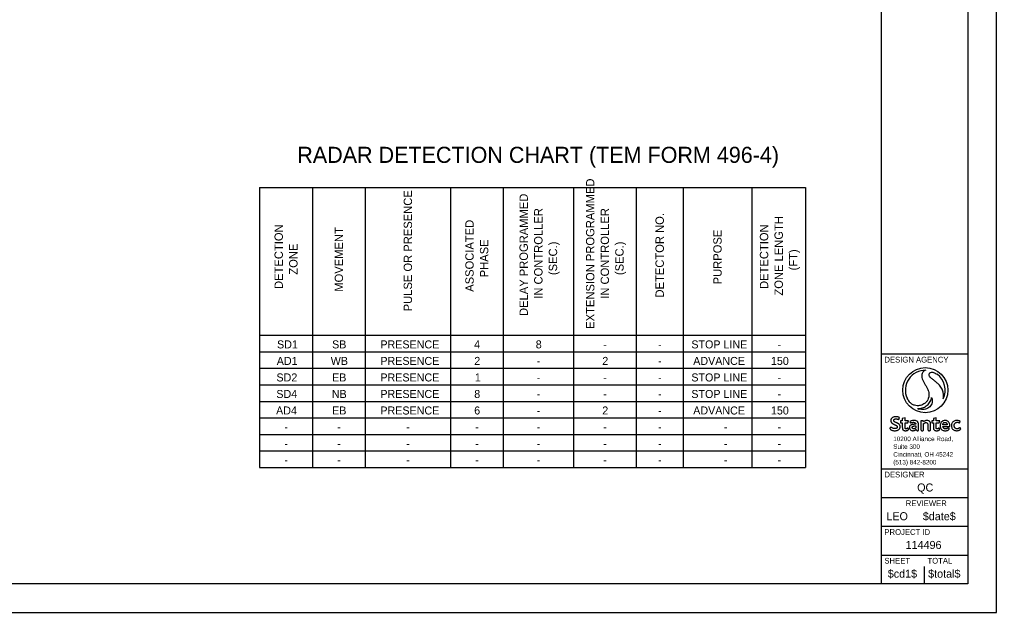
# Model space of a CAD drawing. Extents: x 0 to 680, y 0 to 440.
# Drawn here: x 340 to 680, y 0 to 206.4 of the extents above; entities that cross this region are included whole.
import ezdxf

# ---------------------------------------------------------------- set-up
doc = ezdxf.new("R2010")
doc.units = 0
for name, color, linetype in [('SG_P_Text', 7, 'Continuous'), ('SH_Border', 7, 'Continuous'), ('SH_Cut_Line', 7, 'Continuous'), ('SH_Data', 7, 'Continuous'), ('SH_Text', 7, 'Continuous')]:
    doc.layers.add(name, color=color, linetype=linetype)

msp = doc.modelspace()

# ---------------------------------------------------------------- linework, layer by layer
at = {"layer": 'SG_P_Text'}
for p, q in [((423.54, 147.93), (613.54, 147.93)), ((423.54, 147.93), (423.54, 50.48)), ((441.94, 147.93), (441.94, 50.48)), ((460.34, 147.93), (460.34, 50.48)), ((489.94, 147.93), (489.94, 50.48)), ((508.34, 147.93), (508.34, 50.48)), ((532.77, 147.93), (532.77, 50.48)), ((554.62, 147.93), (554.62, 50.48)), ((570.96, 147.93), (570.96, 50.48)), ((594.86, 147.93), (594.86, 50.48)), ((613.54, 147.93), (613.54, 50.48)), ((423.54, 96.47), (613.54, 96.47)), ((423.54, 90.72), (613.54, 90.72)), ((423.54, 84.98), (613.54, 84.98)), ((423.54, 79.23), (613.54, 79.23)), ((423.54, 73.48), (613.54, 73.48)), ((423.54, 67.73), (613.54, 67.73)), ((423.54, 61.98), (613.54, 61.98)), ((423.54, 56.23), (613.54, 56.23)), ((423.54, 50.48), (613.54, 50.48))]:
    msp.add_line(p, q, dxfattribs=at)
at = {"layer": 'SH_Border'}
for p, q in [((640, 10), (640, 430)), ((640, 90), (670, 90)), ((640, 50), (670, 50)), ((640, 40), (670, 40)), ((640, 30), (670, 30)), ((640, 20), (670, 20))]:
    msp.add_line(p, q, dxfattribs=at)
msp.add_lwpolyline([(30, 430), (670, 430), (670, 10), (30, 10)], close=True, dxfattribs=at)
at = {"layer": 'SH_Cut_Line'}
msp.add_lwpolyline([(0, 0), (680, 0), (680, 440), (0, 440)], close=True, dxfattribs=at)
at = {"layer": 'SH_Data'}
for p, q in [((655, 70), (655, 70)), ((655, 10), (655, 16)), ((647.5, 13.5), (647.5, 13.5))]:
    msp.add_line(p, q, dxfattribs=at)
at = {"layer": 'SH_Text'}
for p, q in [((646.04, 67.16), (646.28, 67.84)), ((647.23, 66.72), (646.62, 66.72)), ((646.62, 66.72), (646.62, 66.06)), ((646.62, 66.06), (647.24, 66.06)), ((648.19, 67.79), (647.23, 67.52)), ((647.23, 67.52), (647.23, 66.72)), ((648.17, 64.37), (648.18, 66.06)), ((648.18, 66.06), (649.2, 66.06)), ((648.19, 66.72), (648.19, 67.79)), ((649.43, 66.72), (648.19, 66.72)), ((649.2, 66.06), (649.43, 66.72)), ((649.83, 66.51), (650.12, 65.94)), ((651.93, 64.94), (651.93, 64.18)), ((654.5, 66.74), (653.69, 66.74)), ((653.69, 66.74), (653.69, 63.68)), ((654.55, 66.33), (654.5, 66.74)), ((654.63, 63.68), (654.63, 65.7)), ((658.07, 66.72), (657.46, 66.72)), ((657.46, 66.72), (657.46, 66.06)), ((657.46, 66.06), (658.08, 66.06)), ((659.03, 67.79), (658.07, 67.52)), ((658.07, 67.52), (658.07, 66.72)), ((659.01, 64.37), (659.02, 66.06)), ((659.02, 66.06), (660.04, 66.06)), ((659.03, 66.72), (659.03, 67.79)), ((660.27, 66.72), (659.03, 66.72)), ((660.04, 66.06), (660.27, 66.72)), ((662.82, 65.3), (661.36, 65.3)), ((661.36, 64.72), (663.79, 64.72)), ((667.19, 65.92), (667.4, 66.55))]:
    msp.add_line(p, q, dxfattribs=at)
for points in [[(655.38, 84.29), (655.38, 84.29)], [(659.36, 82.94), (659.36, 82.93)]]:
    msp.add_lwpolyline(points, dxfattribs=at)
msp.add_circle((655.23, 77.38), 7.85, dxfattribs=at)
for start, end in [(88.7666, 203.6845), (88.7601, 88.7666), (333.7815, 53.4326), (247.1184, 251.458)]:
    msp.add_arc((655.23, 77.38), 6.92, start, end, dxfattribs=at)
for points, degree in [([(655.38, 84.29), (655.22, 84.26), (654.82, 84.18), (654.31, 83.65), (653.93, 82.79), (653.98, 81.83), (654.32, 80.89), (654.84, 79.99), (655.37, 78.98), (655.96, 78.04), (656.37, 77.08), (656.57, 76.04), (656.44, 74.99), (656.14, 74.03), (655.55, 73.16), (654.77, 72.54), (653.96, 72.18), (653.23, 71.95), (652.41, 71.95), (651.5, 72.08), (650.6, 72.49), (649.64, 73.3), (649.18, 74.09), (648.9, 74.6)], 3), ([(655.38, 84.29), (655.38, 84.29), (655.38, 84.29), (655.38, 84.29)], 2), ([(661.44, 74.32), (661.5, 74.57), (661.6, 75.02), (661.58, 75.75), (661.51, 76.39), (661.32, 76.99), (661.1, 77.68), (660.71, 78.43), (660.15, 79.13), (659.43, 79.88), (658.52, 80.54), (657.58, 81.3), (656.83, 81.87), (656.56, 82.53), (656.56, 83.04), (656.81, 83.38), (657.14, 83.61), (657.59, 83.65), (658.11, 83.55), (658.71, 83.3), (659.13, 83.06), (659.36, 82.94)], 3), ([(652.55, 71.01), (652.72, 70.99), (653.12, 70.95), (653.8, 71.08), (654.57, 71.26), (655.26, 71.66), (655.89, 72.11), (656.49, 72.75), (656.98, 73.46), (657.29, 74.2), (657.39, 74.64), (657.43, 74.85)], 3), ([(657.43, 74.85), (657.49, 74.67), (657.61, 74.22), (657.65, 73.47), (657.52, 72.66), (657.1, 71.92), (656.53, 71.24), (655.71, 70.86), (654.84, 70.67), (653.94, 70.65), (653.33, 70.77), (653.04, 70.82)], 3), ([(646.28, 67.84), (646.23, 67.86), (646.04, 67.95), (645.68, 68.05), (645.24, 68.1), (644.84, 68.12), (644.5, 68.09), (644.18, 68.02), (643.87, 67.9), (643.57, 67.69), (643.36, 67.42), (643.23, 67.14), (643.21, 66.88), (643.22, 66.65), (643.27, 66.42), (643.37, 66.23), (643.48, 66.06), (643.63, 65.91), (643.8, 65.77), (644.02, 65.63), (644.28, 65.5), (644.58, 65.36), (644.88, 65.23), (645.13, 65.11), (645.31, 64.95), (645.44, 64.81), (645.48, 64.63), (645.48, 64.46), (645.41, 64.27), (645.25, 64.12), (645.01, 64.01), (644.71, 63.97), (644.39, 63.98), (644.1, 64.04), (643.87, 64.16), (643.68, 64.23), (643.56, 64.35), (643.44, 64.4), (643.33, 64.44), (643.21, 64.44), (643.09, 64.4), (642.99, 64.31), (642.92, 64.19), (642.92, 64.05), (642.94, 63.92), (643.05, 63.77), (643.25, 63.57), (643.61, 63.39), (644.06, 63.27), (644.51, 63.25), (644.9, 63.26), (645.24, 63.31), (645.54, 63.4), (645.85, 63.54), (646.15, 63.77), (646.38, 64.06), (646.48, 64.41), (646.49, 64.72), (646.46, 65), (646.35, 65.23), (646.21, 65.45), (645.98, 65.64), (645.71, 65.82), (645.42, 65.96), (645.11, 66.11), (644.78, 66.25), (644.5, 66.39), (644.31, 66.56), (644.23, 66.73), (644.22, 66.9), (644.27, 67.06), (644.38, 67.2), (644.53, 67.3), (644.72, 67.37), (644.96, 67.39), (645.19, 67.38), (645.42, 67.34), (645.65, 67.29), (645.86, 67.23), (645.98, 67.18), (646.04, 67.16)], 3), ([(647.24, 66.06), (647.23, 65.46), (647.23, 64.83), (647.24, 64.13), (647.27, 63.96), (647.34, 63.73), (647.47, 63.58), (647.6, 63.46), (647.74, 63.36), (647.96, 63.28), (648.27, 63.25), (648.58, 63.26), (648.9, 63.31), (649.14, 63.43), (649.32, 63.57), (649.4, 63.74), (649.41, 63.88), (649.38, 64), (649.32, 64.07), (649.24, 64.12), (649.15, 64.14), (649.06, 64.14), (648.96, 64.11), (648.88, 64.04), (648.78, 63.97), (648.66, 63.92), (648.54, 63.88), (648.41, 63.89), (648.29, 63.96), (648.21, 64.04), (648.17, 64.19), (648.17, 64.3), (648.17, 64.37)], 3), ([(651.92, 65.5), (651.86, 65.5), (651.66, 65.5), (651.31, 65.48), (650.9, 65.46), (650.51, 65.37), (650.16, 65.23), (649.84, 64.96), (649.7, 64.58), (649.72, 64.22), (649.78, 63.91), (649.96, 63.66), (650.23, 63.42), (650.62, 63.27), (651.02, 63.27), (651.39, 63.32), (651.67, 63.42), (651.88, 63.56), (651.97, 63.65), (652.02, 63.71)], 3), ([(652.02, 63.71), (652.02, 63.67), (652.03, 63.59), (652.11, 63.48), (652.22, 63.35), (652.42, 63.25), (652.64, 63.26), (652.84, 63.3), (652.92, 63.46), (652.92, 63.62), (652.88, 63.83), (652.83, 64.42), (652.86, 65.04), (652.85, 65.71), (652.78, 66.03), (652.59, 66.33), (652.4, 66.55), (652.07, 66.71), (651.67, 66.82), (651.2, 66.85), (650.72, 66.8), (650.25, 66.69), (649.97, 66.57), (649.83, 66.51)], 3), ([(650.12, 65.94), (650.17, 65.96), (650.3, 66.03), (650.52, 66.1), (650.78, 66.17), (651.03, 66.19), (651.29, 66.18), (651.52, 66.1), (651.72, 65.99), (651.86, 65.82), (651.92, 65.64), (651.92, 65.54), (651.92, 65.5)], 3), ([(651.93, 64.18), (651.9, 64.16), (651.81, 64.09), (651.65, 64), (651.42, 63.91), (651.18, 63.9), (650.97, 63.95), (650.83, 64.05), (650.73, 64.16), (650.67, 64.29), (650.66, 64.44), (650.69, 64.58), (650.77, 64.72), (650.92, 64.8), (651.09, 64.88), (651.33, 64.91), (651.56, 64.93), (651.77, 64.94), (651.88, 64.94), (651.93, 64.94)], 3), ([(654.63, 65.7), (654.64, 65.71), (654.71, 65.77), (654.87, 65.87), (655.07, 66), (655.33, 66.08), (655.59, 66.08), (655.85, 66), (656.02, 65.82), (656.11, 65.6), (656.16, 65.31), (656.13, 64.87), (656.15, 64.32), (656.12, 63.86), (656.14, 63.54), (656.25, 63.37), (656.44, 63.25), (656.67, 63.26), (656.88, 63.31), (657.05, 63.44), (657.1, 63.69), (657.06, 64.13), (657.09, 64.68), (657.08, 65.28), (657.1, 65.66), (657.05, 66), (656.94, 66.23), (656.78, 66.47), (656.51, 66.66), (656.18, 66.81), (655.79, 66.82), (655.45, 66.8), (655.14, 66.7), (654.86, 66.57), (654.68, 66.43), (654.58, 66.36), (654.55, 66.33)], 3), ([(658.08, 66.06), (658.07, 65.46), (658.07, 64.83), (658.08, 64.13), (658.11, 63.96), (658.17, 63.73), (658.3, 63.58), (658.44, 63.46), (658.58, 63.36), (658.8, 63.28), (659.11, 63.25), (659.42, 63.26), (659.74, 63.31), (659.98, 63.43), (660.16, 63.57), (660.24, 63.74), (660.25, 63.88), (660.22, 64), (660.16, 64.07), (660.08, 64.12), (659.99, 64.14), (659.9, 64.14), (659.8, 64.11), (659.72, 64.04), (659.62, 63.97), (659.5, 63.92), (659.37, 63.88), (659.24, 63.89), (659.13, 63.96), (659.04, 64.04), (659.01, 64.19), (659.01, 64.3), (659.01, 64.37)], 3), ([(663.79, 64.72), (663.8, 64.81), (663.8, 65.04), (663.76, 65.42), (663.67, 65.84), (663.47, 66.16), (663.24, 66.45), (662.95, 66.64), (662.58, 66.79), (662.17, 66.82), (661.76, 66.81), (661.38, 66.69), (661.05, 66.5), (660.76, 66.23), (660.57, 65.9), (660.46, 65.53), (660.42, 65.16), (660.41, 64.77), (660.5, 64.4), (660.65, 64.04), (660.87, 63.73), (661.21, 63.49), (661.63, 63.28), (662.12, 63.25), (662.56, 63.26), (662.94, 63.34), (663.24, 63.48), (663.46, 63.67), (663.54, 63.88), (663.5, 64.04), (663.42, 64.17), (663.29, 64.21), (663.16, 64.23), (663.01, 64.18), (662.83, 64.07), (662.63, 63.95), (662.38, 63.89), (662.15, 63.89), (661.93, 63.94), (661.74, 64.07), (661.56, 64.23), (661.45, 64.43), (661.38, 64.59), (661.36, 64.69), (661.36, 64.72)], 3), ([(661.36, 65.3), (661.36, 65.33), (661.36, 65.41), (661.37, 65.55), (661.42, 65.74), (661.53, 65.93), (661.71, 66.08), (661.95, 66.17), (662.21, 66.18), (662.45, 66.1), (662.66, 65.97), (662.76, 65.75), (662.81, 65.52), (662.82, 65.37), (662.82, 65.3)], 3), ([(667.4, 66.55), (667.32, 66.59), (667.12, 66.7), (666.73, 66.81), (666.25, 66.86), (665.73, 66.8), (665.24, 66.64), (664.83, 66.36), (664.54, 65.99), (664.35, 65.57), (664.29, 65.09), (664.33, 64.61), (664.49, 64.18), (664.74, 63.84), (665.08, 63.55), (665.54, 63.34), (666.09, 63.25), (666.58, 63.28), (667, 63.39), (667.33, 63.54), (667.54, 63.75), (667.55, 63.94), (667.53, 64.09), (667.43, 64.18), (667.33, 64.24), (667.22, 64.25), (667.07, 64.22), (666.94, 64.11), (666.74, 64.02), (666.55, 63.93), (666.27, 63.91), (665.98, 63.94), (665.7, 64.09), (665.49, 64.3), (665.33, 64.55), (665.28, 64.85), (665.23, 65.15), (665.32, 65.44), (665.43, 65.7), (665.59, 65.92), (665.82, 66.08), (666.07, 66.18), (666.37, 66.2), (666.67, 66.17), (666.96, 66.08), (667.11, 65.97), (667.19, 65.92)], 3), ([(653.69, 63.68), (653.7, 63.64), (653.72, 63.55), (653.79, 63.39), (653.96, 63.26), (654.2, 63.26), (654.44, 63.28), (654.58, 63.43), (654.63, 63.57), (654.63, 63.65), (654.63, 63.68)], 3)]:
    msp.add_open_spline(points, degree=degree, dxfattribs=at)

# ---------------------------------------------------------------- texts
at = {"layer": 'SG_P_Text'}
for s, height, p in [('RADAR DETECTION CHART (TEM FORM 496-4)', 5.6, (436.66, 156.49)), ('SD1', 2.787, (429.62, 91.91)), ('SB', 2.787, (448.79, 91.91)), ('PRESENCE', 2.787, (465.59, 91.91)), ('4', 2.79, (498.21, 91.91)), ('8', 2.79, (519.66, 91.91)), ('-', 2.79, (543.13, 91.91)), ('-', 2.79, (562.22, 91.91)), ('STOP LINE', 2.787, (573.81, 91.91)), ('-', 2.79, (603.78, 91.91)), ('AD1', 2.787, (429.52, 86.16)), ('WB', 2.787, (448.31, 86.16)), ('PRESENCE', 2.787, (465.59, 86.16)), ('2', 2.79, (498.26, 86.16)), ('2', 2.79, (542.81, 86.16)), ('ADVANCE', 2.787, (574.46, 86.16)), ('150', 2.787, (601.51, 86.16)), ('-', 2.79, (519.99, 86.16)), ('-', 2.79, (562.22, 86.16)), ('SD2', 2.787, (429.42, 80.41)), ('EB', 2.787, (448.79, 80.41)), ('PRESENCE', 2.787, (465.59, 80.41)), ('1', 2.79, (498.45, 80.41)), ('-', 2.79, (519.99, 80.41)), ('-', 2.79, (543.13, 80.41)), ('-', 2.79, (562.22, 80.41)), ('STOP LINE', 2.787, (573.81, 80.41)), ('-', 2.79, (603.78, 80.41)), ('SD4', 2.787, (429.37, 74.66)), ('NB', 2.787, (448.69, 74.66)), ('PRESENCE', 2.787, (465.59, 74.66)), ('8', 2.79, (498.25, 74.66)), ('-', 2.79, (519.99, 74.66)), ('-', 2.79, (543.13, 74.66)), ('-', 2.79, (562.22, 74.66)), ('STOP LINE', 2.787, (573.81, 74.66)), ('-', 2.79, (603.78, 74.66)), ('AD4', 2.787, (429.28, 68.91)), ('EB', 2.787, (448.79, 68.91)), ('PRESENCE', 2.787, (465.59, 68.91)), ('6', 2.79, (498.23, 68.91)), ('2', 2.79, (542.81, 68.91)), ('ADVANCE', 2.787, (574.46, 68.91)), ('150', 2.787, (601.51, 68.91)), ('-', 2.79, (519.99, 68.91)), ('-', 2.79, (562.22, 68.91)), ('-', 2.79, (432.17, 63.16)), ('-', 2.79, (450.57, 63.16)), ('-', 2.79, (474.57, 63.16)), ('-', 2.79, (498.57, 63.16)), ('-', 2.79, (519.99, 63.16)), ('-', 2.79, (543.13, 63.16)), ('-', 2.79, (562.22, 63.16)), ('-', 2.79, (585.09, 63.16)), ('-', 2.79, (603.78, 63.16)), ('-', 2.79, (432.17, 57.41)), ('-', 2.79, (450.57, 57.41)), ('-', 2.79, (474.57, 57.41)), ('-', 2.79, (498.57, 57.41)), ('-', 2.79, (519.99, 57.41)), ('-', 2.79, (543.13, 57.41)), ('-', 2.79, (562.22, 57.41)), ('-', 2.79, (585.09, 57.41)), ('-', 2.79, (603.78, 57.41)), ('-', 2.79, (432.17, 51.66)), ('-', 2.79, (450.57, 51.66)), ('-', 2.79, (474.57, 51.66)), ('-', 2.79, (498.57, 51.66)), ('-', 2.79, (519.99, 51.66)), ('-', 2.79, (543.13, 51.66)), ('-', 2.79, (562.22, 51.66)), ('-', 2.79, (585.09, 51.66)), ('-', 2.79, (603.78, 51.66))]:
    msp.add_text(s, height=height, dxfattribs=at).set_placement(p)
for s, height, p in [('EXTENSION PROGRAMMED', 2.9089, (540.06, 98.73)), ('PULSE OR PRESENCE', 2.9089, (476.6, 104.82)), ('DELAY PROGRAMMED', 2.9089, (516.92, 103.2)), (' IN CONTROLLER', 2.9089, (522.01, 108.11)), (' IN CONTROLLER', 2.9089, (545.15, 108.11)), ('ASSOCIATED', 2.909, (498.05, 111.62)), ('DETECTOR NO.', 2.9089, (564.24, 109.63)), ('ZONE LENGTH', 2.9089, (605.66, 110.3)), ('DETECTION', 2.909, (431.65, 112.61)), ('MOVEMENT', 2.909, (452.59, 111.64)), ('PURPOSE', 2.909, (584.36, 114.21)), ('DETECTION', 2.909, (600.57, 112.61)), ('PHASE', 2.909, (503.14, 116.66)), ('ZONE', 2.909, (436.74, 117.58)), ('(SEC.)', 2.909, (527.1, 117.43)), ('(SEC.)', 2.909, (550.24, 117.43)), ('(FT)', 2.909, (610.75, 119.05))]:
    msp.add_text(s, height=height, rotation=90, dxfattribs=at).set_placement(p)
at = {"layer": 'SH_Data'}
for s, height, p in [('DESIGN AGENCY', 2, (641, 87)), ('DESIGNER', 2, (641, 47)), ('QC', 2.8, (652.4, 42.1)), ('REVIEWER', 2, (648.44, 37)), ('LEO', 2.8, (641.68, 32.1)), ('$date$', 2.8, (654.37, 32.1)), ('PROJECT ID', 2, (641, 27)), ('114496', 2.8, (648.38, 22.1)), ('SHEET', 2, (641, 17)), ('TOTAL', 2, (656, 17)), ('$cd1$', 2.8, (642.17, 12.1)), ('$total$', 2.8, (656.22, 12.1))]:
    msp.add_text(s, height=height, dxfattribs=at).set_placement(p)
at = {"layer": 'SH_Text'}
for s, height, p in [('10200 Alliance Road,', 1.5897, (644.08, 59.63)), ('Suite 300', 1.59, (644.08, 56.95)), ('Cincinnati, OH 45242', 1.5897, (644.08, 54.23)), ('(513) 842-8200', 1.5897, (644.08, 51.51))]:
    msp.add_text(s, height=height, rotation=360, dxfattribs=at).set_placement(p)

doc.saveas('drawing.dxf')
